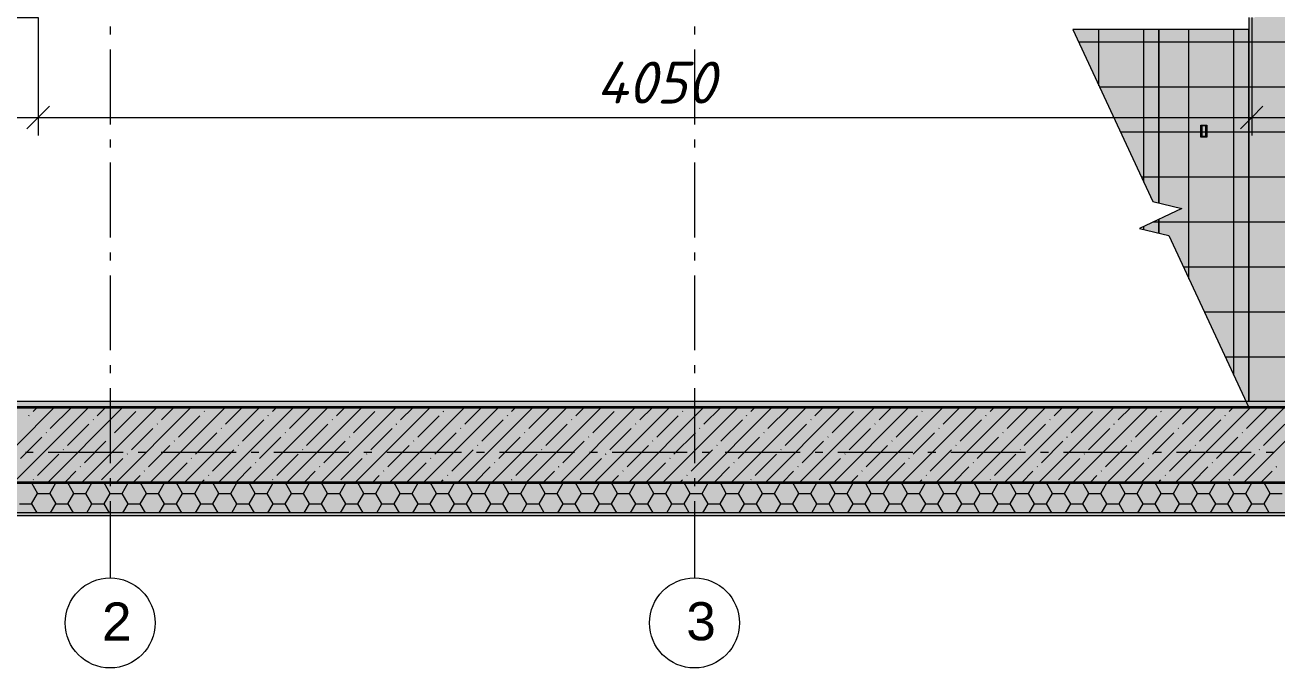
# Model space of a CAD drawing. Header units: millimetres. Extents: x -81576 to 1046824, y -248937 to 691537.
# Drawn here: x -38113 to -29757, y 637569 to 641856 of the extents above; entities that cross this region are included whole.
import ezdxf

# ---------------------------------------------------------------- set-up
doc = ezdxf.new("R2010")
doc.units = ezdxf.units.MM
doc.layers.add('PDF _Геометрия', color=7, linetype='Continuous', true_color=0x1d1d1d)
doc.layers.add('PDF _Сплошная заливка', color=7, linetype='Continuous', true_color=0xffffff)
doc.layers.add('PDF _Текст', color=7, linetype='Continuous')
doc.styles.add('PDF ArialMT', font='arial.ttf')
doc.styles.add('PDF ISOCPEUR Italic', font='isocpeui.ttf')

msp = doc.modelspace()

# ---------------------------------------------------------------- hatches: boundary and pattern name
at = {"layer": 'PDF _Сплошная заливка', "true_color": 0x636466, "transparency": 33554559}
h = msp.add_hatch(color=251, dxfattribs=at)
h.paths.add_polyline_path([(-27762.7, 639346.5), (-26984.9, 639347.8), (-26984.9, 646066.5), (-29944.9, 646066.5), (-29944.9, 642378.5), (-29904.9, 642378.5), (-29904.9, 641906.5), (-29944.9, 641906.5), (-29944.9, 639346.5)], flags=0)
h.paths.add_polyline_path([(-28916.7, 641109.3), (-28916.7, 641189.3), (-28876.7, 641189.3), (-28876.7, 641109.3), (-28910.7, 641109.3)], flags=0)
h.paths.add_polyline_path([(-29510.7, 641109.3), (-29516.7, 641109.3), (-29516.7, 641189.3), (-29476.7, 641189.3), (-29476.7, 641109.3), (-29482.7, 641109.3)], flags=0)
h.paths.add_polyline_path([(-28910.7, 641115.3), (-28882.7, 641115.3), (-28882.7, 641183.3), (-28910.7, 641183.3), (-28910.7, 641143.3)], flags=0)
h.paths.add_polyline_path([(-29510.7, 641115.3), (-29482.7, 641115.3), (-29482.7, 641183.3), (-29510.7, 641183.3), (-29510.7, 641143.3)], flags=0)
h.paths.add_polyline_path([(-28748.7, 641498.4), (-28828.7, 641498.4), (-28828.7, 641538.4), (-28748.7, 641538.4), (-28748.7, 641504.4)], flags=0)
h.paths.add_polyline_path([(-28822.7, 641504.4), (-28754.7, 641504.4), (-28754.7, 641532.4), (-28822.7, 641532.4)], flags=0)
h.paths.add_polyline_path([(-28828.7, 642098.4), (-28828.7, 642138.4), (-28748.7, 642138.4), (-28748.7, 642098.4), (-28822.7, 642098.4)], flags=0)
h.paths.add_polyline_path([(-28754.7, 642104.4), (-28754.7, 642132.4), (-28822.7, 642132.4), (-28822.7, 642104.4), (-28782.7, 642104.4)], flags=0)
h.paths.add_polyline_path([(-28748.7, 642698.4), (-28828.7, 642698.4), (-28828.7, 642738.4), (-28748.7, 642738.4), (-28748.7, 642704.4)], flags=0)
h.paths.add_polyline_path([(-28782.7, 642704.4), (-28754.7, 642704.4), (-28754.7, 642732.4), (-28822.7, 642732.4), (-28822.7, 642704.4)], flags=0)
h.paths.add_polyline_path([(-28828.7, 643298.4), (-28828.7, 643338.4), (-28748.7, 643338.4), (-28748.7, 643298.4), (-28822.7, 643298.4)], flags=0)
h.paths.add_polyline_path([(-28754.7, 643304.4), (-28754.7, 643332.4), (-28822.7, 643332.4), (-28822.7, 643304.4), (-28782.7, 643304.4)], flags=0)
h.paths.add_polyline_path([(-28822.7, 643898.4), (-28828.7, 643898.4), (-28828.7, 643938.4), (-28748.7, 643938.4), (-28748.7, 643898.4), (-28754.7, 643898.4)], flags=0)
h.paths.add_polyline_path([(-28754.7, 643904.4), (-28754.7, 643932.4), (-28822.7, 643932.4), (-28822.7, 643904.4), (-28782.7, 643904.4)], flags=0)
h.paths.add_polyline_path([(-29838.7, 644228.4), (-29844.7, 644228.4), (-29844.7, 644308.4), (-29804.7, 644308.4), (-29804.7, 644228.4), (-29810.7, 644228.4)], flags=0)
h.paths.add_polyline_path([(-29210.7, 644228.4), (-29244.7, 644228.4), (-29244.7, 644308.4), (-29204.7, 644308.4), (-29204.7, 644228.4)], flags=0)
h.paths.add_polyline_path([(-29810.7, 644234.4), (-29810.7, 644302.4), (-29838.7, 644302.4), (-29838.7, 644234.4)], flags=0)
h.paths.add_polyline_path([(-29210.7, 644234.4), (-29210.7, 644302.4), (-29238.7, 644302.4), (-29238.7, 644234.4)], flags=0)
h = msp.add_hatch(color=251, dxfattribs=at)
h.paths.add_polyline_path([(-29958.4, 639346.5), (-29944.9, 639346.5), (-29944.9, 641826.5), (-30544.9, 641826.5), (-30544.9, 640669.9), (-30390.9, 640632.5), (-30544.9, 640560.6), (-30544.9, 640469), (-30479.6, 640453.2), (-29963.6, 639346.5)], flags=0)
h.paths.add_polyline_path([(-30258.9, 641109.3), (-30264.9, 641109.3), (-30264.9, 641189.3), (-30224.9, 641189.3), (-30224.9, 641109.3), (-30230.9, 641109.3)], flags=0)
h.paths.add_polyline_path([(-30258.9, 641115.3), (-30230.9, 641115.3), (-30230.9, 641183.3), (-30258.9, 641183.3), (-30258.9, 641143.3)], flags=0)
h = msp.add_hatch(color=251, dxfattribs=at)
h.paths.add_polyline_path([(-30224.9, 641109.3), (-30224.9, 641189.3), (-30264.9, 641189.3), (-30264.9, 641109.3), (-30230.9, 641109.3)], flags=0)
h.paths.add_polyline_path([(-30230.9, 641115.3), (-30258.9, 641115.3), (-30258.9, 641183.3), (-30230.9, 641183.3)], flags=0)
for points in [[(-26944.9, 638806.5), (-26944.9, 639306.5), (-41944.9, 639306.5), (-41944.9, 638806.5), (-27762.7, 638806.5)], [(-42444.9, 638602.5), (-25507.1, 638602.5), (-25507.1, 638802.5), (-42448.9, 638802.5), (-42448.9, 638602.5)], [(-41944.9, 638802.5), (-25507.1, 638802.5), (-25507.1, 638806.5), (-42444.9, 638806.5), (-42444.9, 638802.5)], [(-34529.6, 638586.5), (-25507.1, 638587.8), (-25507.1, 638602.5), (-42648.9, 638602.5), (-42648.9, 638586.5), (-39040.9, 638586.5)]]:
    msp.add_hatch(color=251, dxfattribs=at).paths.add_polyline_path(points)

# ---------------------------------------------------------------- linework, layer by layer
at = {"layer": 'PDF _Геометрия', "color": 7, "lineweight": 9}
for points in [[(-25507.1, 638802.5), (-42444.9, 638802.5), (-42448.9, 638802.5), (-42448.9, 646726.5)], [(-25507.1, 638806.5), (-42444.9, 638806.5), (-42444.9, 646726.5)], [(-38822.9, 641906.5), (-38702.9, 641906.5), (-38024.9, 641906.5), (-38024.9, 641239.9), (-38024.9, 641119.9)], [(-37544.9, 641846), (-37544.9, 641793.1)], [(-33644.9, 641846), (-33644.9, 641793.1)], [(-29944.9, 641906.5), (-29944.9, 641826.5), (-30544.9, 641826.5), (-31120, 641826.5), (-30585.3, 640679.7), (-30390.9, 640632.5), (-30674.1, 640500.4), (-30479.6, 640453.2), (-29944.9, 639306.5)], [(-30944.9, 641451), (-30944.9, 641826.5)], [(-30644.9, 640807.6), (-30644.9, 641826.5)], [(-30344.9, 640164.3), (-30344.9, 641826.5)], [(-30044.9, 639520.9), (-30044.9, 641826.5)], [(-29925.5, 641906.5), (-29925.5, 641239.9), (-29925.5, 641119.9)], [(-31081.7, 641744.4), (-30544.9, 641744.4), (-29944.9, 641744.4), (-26984.9, 641744.4)], [(-37544.9, 641693.1), (-37544.9, 641193.1)], [(-33644.9, 641693.1), (-33644.9, 641193.1)], [(-30941.8, 641444.4), (-30544.9, 641444.4), (-29944.9, 641444.4), (-26984.9, 641444.4)], [(-42064.9, 641239.9), (-38024.9, 641239.9), (-29925.5, 641239.9), (-26824.9, 641239.9)], [(-37544.9, 641093.1), (-37544.9, 641040.1)], [(-33644.9, 641093.1), (-33644.9, 641040.1)], [(-30801.9, 641144.4), (-30544.9, 641144.4), (-30264.9, 641144.4)], [(-30258.9, 641144.4), (-30230.9, 641144.4)], [(-30224.9, 641144.4), (-29944.9, 641144.4), (-29516.7, 641144.4)], [(-37544.9, 640940.1), (-37544.9, 640440.1)], [(-33644.9, 640940.1), (-33644.9, 640440.1)], [(-30662.1, 640844.4), (-30544.9, 640844.4), (-29944.9, 640844.4), (-26984.9, 640844.4)], [(-30644.9, 640493.3), (-30644.9, 640514)], [(-30579.8, 640544.4), (-30544.9, 640544.4), (-29944.9, 640544.4), (-26984.9, 640544.4)], [(-37544.9, 640340.1), (-37544.9, 640287.2)], [(-33644.9, 640340.1), (-33644.9, 640287.2)], [(-30382.3, 640244.4), (-29944.9, 640244.4), (-26984.9, 640244.4)], [(-37544.9, 640187.2), (-37544.9, 639687.2)], [(-33644.9, 640187.2), (-33644.9, 639687.2)], [(-30242.4, 639944.4), (-29944.9, 639944.4), (-26984.9, 639944.4)], [(-37544.9, 639587.2), (-37544.9, 639534.3)], [(-33644.9, 639587.2), (-33644.9, 639534.3)], [(-30102.5, 639644.4), (-29944.9, 639644.4), (-26984.9, 639644.4)], [(-37544.9, 639434.3), (-37544.9, 638934.3)], [(-33644.9, 639434.3), (-33644.9, 638934.3)], [(-38057.6, 639006.5), (-38110.5, 639006.5)], [(-37457.6, 639006.5), (-37957.5, 639006.5)], [(-37304.6, 639006.5), (-37357.5, 639006.5)], [(-36704.6, 639006.5), (-37204.6, 639006.5)], [(-36551.7, 639006.5), (-36604.6, 639006.5)], [(-35951.7, 639006.5), (-36451.7, 639006.5)], [(-35798.8, 639006.5), (-35851.7, 639006.5)], [(-35198.8, 639006.5), (-35698.8, 639006.5)], [(-35045.9, 639006.5), (-35098.8, 639006.5)], [(-34445.9, 639006.5), (-34945.9, 639006.5)], [(-34293, 639006.5), (-34345.9, 639006.5)], [(-33693, 639006.5), (-34193, 639006.5)], [(-33540, 639006.5), (-33593, 639006.5)], [(-32940, 639006.5), (-33440, 639006.5)], [(-32787.1, 639006.5), (-32840, 639006.5)], [(-32187.1, 639006.5), (-32687.1, 639006.5)], [(-32034.2, 639006.5), (-32087.1, 639006.5)], [(-31434.2, 639006.5), (-31934.2, 639006.5)], [(-31281.3, 639006.5), (-31334.2, 639006.5)], [(-30681.3, 639006.5), (-31181.3, 639006.5)], [(-30528.4, 639006.5), (-30581.3, 639006.5)], [(-29928.4, 639006.5), (-30428.4, 639006.5)], [(-29775.5, 639006.5), (-29828.4, 639006.5)], [(-37544.9, 638834.3), (-37544.9, 638781.4)], [(-33644.9, 638834.3), (-33644.9, 638781.4)], [(-37544.9, 638681.4), (-37544.9, 638169.2)], [(-33644.9, 638681.4), (-33644.9, 638169.2)]]:
    msp.add_lwpolyline(points, dxfattribs=at)
at = {"layer": 'PDF _Геометрия', "color": 7, "lineweight": 35}
for points in [[(-42444.9, 646726.5), (-42444.9, 638806.5), (-41944.9, 638806.5), (-26694.9, 638806.5), (-25507.1, 638806.5)], [(-26944.9, 639306.5), (-41944.9, 639306.5), (-41944.9, 646726.5)]]:
    msp.add_lwpolyline(points, dxfattribs=at)
at = {"layer": 'PDF _Геометрия', "color": 7, "lineweight": 15}
for points in [[(-42664.9, 643924.3), (-42664.9, 638586.5), (-42648.9, 638586.5), (-42448.9, 638586.5), (-42444.9, 638586.5), (-25507.1, 638586.5)], [(-25507.1, 638602.5), (-42444.9, 638602.5), (-42448.9, 638602.5), (-42648.9, 638602.5), (-42648.9, 643924.3)]]:
    msp.add_lwpolyline(points, dxfattribs=at)
at = {"layer": 'PDF _Геометрия', "color": 7, "lineweight": 9}
for points in [[(-30544.9, 641826.5), (-30544.9, 640669.9)], [(-29944.9, 641826.5), (-29944.9, 639346.5)], [(-30224.9, 641189.3), (-30224.9, 641109.3), (-30264.9, 641109.3), (-30264.9, 641189.3)], [(-30224.9, 641109.3), (-30264.9, 641109.3), (-30264.9, 641189.3), (-30224.9, 641189.3)], [(-30230.9, 641115.3), (-30230.9, 641183.3), (-30258.9, 641183.3), (-30258.9, 641115.3)], [(-30230.9, 641183.3), (-30258.9, 641183.3), (-30258.9, 641115.3), (-30230.9, 641115.3)], [(-30544.9, 640560.6), (-30544.9, 640469)]]:
    msp.add_lwpolyline(points, close=True, dxfattribs=at)
at = {"layer": 'PDF _Геометрия', "color": 7, "lineweight": 20}
for points in [[(-37949.9, 641314.9), (-38024.9, 641239.9), (-38099.9, 641164.9)], [(-29850.5, 641314.9), (-29925.5, 641239.9), (-30000.5, 641164.9)]]:
    msp.add_lwpolyline(points, dxfattribs=at)
at = {"layer": 'PDF _Геометрия', "color": 7, "lineweight": 15}
msp.add_lwpolyline([(-26944.9, 639346.5), (-41944.9, 639346.5), (-41944.9, 639306.5), (-26944.9, 639306.5)], close=True, dxfattribs=at)
at = {"layer": 'PDF _Геометрия', "color": 250, "lineweight": 9, "true_color": 0x2c2c2c}
for points in [[(-38417.6, 638806.5), (-37917.6, 639306.5)], [(-38189.5, 638806.5), (-37689.5, 639306.5)], [(-38086.7, 639251.4), (-38084.3, 639253.8)], [(-38058.1, 639279.9), (-38031.6, 639306.5)], [(-37961.4, 638806.5), (-37461.4, 639306.5)], [(-37944.1, 639165.9), (-37803.5, 639306.5)], [(-37733.3, 638806.5), (-37233.3, 639306.5)], [(-37630.5, 639251.4), (-37575.4, 639306.5)], [(-37516.4, 639137.4), (-37373.8, 639279.9)], [(-37505.2, 638806.5), (-37005.2, 639306.5)], [(-37277.1, 638806.5), (-36777.1, 639306.5)], [(-37202.8, 639222.9), (-37119.2, 639306.5)], [(-37088.7, 639108.8), (-36946.2, 639251.4)], [(-37049, 638806.5), (-36549, 639306.5)], [(-36917.6, 639279.9), (-36915.3, 639282.3)], [(-36820.9, 638806.5), (-36320.9, 639306.5)], [(-36775.1, 639194.4), (-36663, 639306.5)], [(-36592.8, 638806.5), (-36092.8, 639306.5)], [(-36490, 639251.4), (-36487.6, 639253.8)], [(-36461.5, 639279.9), (-36434.9, 639306.5)], [(-36364.7, 638806.5), (-35864.7, 639306.5)], [(-36347.4, 639165.9), (-36206.8, 639306.5)], [(-36136.6, 638806.5), (-35636.6, 639306.5)], [(-36033.8, 639251.4), (-35978.7, 639306.5)], [(-35919.7, 639137.4), (-35777.2, 639279.9)], [(-35908.5, 638806.5), (-35408.5, 639306.5)], [(-35680.4, 638806.5), (-35180.4, 639306.5)], [(-35606.1, 639222.9), (-35522.5, 639306.5)], [(-35492, 639108.8), (-35349.5, 639251.4)], [(-35452.3, 638806.5), (-34952.3, 639306.5)], [(-35321, 639279.9), (-35318.6, 639282.3)], [(-35224.2, 638806.5), (-34724.2, 639306.5)], [(-35178.4, 639194.4), (-35066.3, 639306.5)], [(-34996.1, 638806.5), (-34496.1, 639306.5)], [(-34893.3, 639251.4), (-34890.9, 639253.8)], [(-34864.8, 639279.9), (-34838.2, 639306.5)], [(-34768, 638806.5), (-34268, 639306.5)], [(-34750.7, 639165.9), (-34610.1, 639306.5)], [(-34539.9, 638806.5), (-34039.9, 639306.5)], [(-34437.1, 639251.4), (-34382, 639306.5)], [(-34323, 639137.4), (-34180.5, 639279.9)], [(-34311.8, 638806.5), (-33811.8, 639306.5)], [(-34083.7, 638806.5), (-33583.7, 639306.5)], [(-34009.4, 639222.9), (-33925.8, 639306.5)], [(-33895.3, 639108.8), (-33752.8, 639251.4)], [(-33855.6, 638806.5), (-33355.6, 639306.5)], [(-33724.3, 639279.9), (-33721.9, 639282.3)], [(-33627.5, 638806.5), (-33127.5, 639306.5)], [(-33581.7, 639194.4), (-33469.6, 639306.5)], [(-33399.4, 638806.5), (-32899.4, 639306.5)], [(-33296.6, 639251.4), (-33294.2, 639253.8)], [(-33268.1, 639279.9), (-33241.5, 639306.5)], [(-33171.3, 638806.5), (-32671.3, 639306.5)], [(-33154, 639165.9), (-33013.4, 639306.5)], [(-32943.2, 638806.5), (-32443.2, 639306.5)], [(-32840.4, 639251.4), (-32785.3, 639306.5)], [(-32726.3, 639137.4), (-32583.8, 639279.9)], [(-32715.1, 638806.5), (-32215.1, 639306.5)], [(-32487, 638806.5), (-31987, 639306.5)], [(-32412.7, 639222.9), (-32329.1, 639306.5)], [(-32298.7, 639108.8), (-32156.1, 639251.4)], [(-32258.9, 638806.5), (-31758.9, 639306.5)], [(-32127.6, 639279.9), (-32125.2, 639282.3)], [(-32030.8, 638806.5), (-31530.8, 639306.5)], [(-31985, 639194.4), (-31872.9, 639306.5)], [(-31802.7, 638806.5), (-31302.7, 639306.5)], [(-31699.9, 639251.4), (-31697.5, 639253.8)], [(-31671.4, 639279.9), (-31644.8, 639306.5)], [(-31574.6, 638806.5), (-31074.6, 639306.5)], [(-31557.3, 639165.9), (-31416.7, 639306.5)], [(-31346.5, 638806.5), (-30846.5, 639306.5)], [(-31243.7, 639251.4), (-31188.6, 639306.5)], [(-31129.6, 639137.4), (-30987.1, 639279.9)], [(-31118.4, 638806.5), (-30618.4, 639306.5)], [(-30890.3, 638806.5), (-30390.3, 639306.5)], [(-30816, 639222.9), (-30732.4, 639306.5)], [(-30702, 639108.8), (-30559.4, 639251.4)], [(-30662.2, 638806.5), (-30162.2, 639306.5)], [(-30530.9, 639279.9), (-30528.5, 639282.3)], [(-30434.1, 638806.5), (-29934.1, 639306.5)], [(-30388.3, 639194.4), (-30276.3, 639306.5)], [(-30206, 638806.5), (-29706, 639306.5)], [(-30103.2, 639251.4), (-30100.8, 639253.8)], [(-30074.7, 639279.9), (-30048.2, 639306.5)], [(-29977.9, 638806.5), (-29477.9, 639306.5)], [(-29960.6, 639165.9), (-29820.1, 639306.5)], [(-37830, 639051.8), (-37687.5, 639194.4)], [(-37659, 639222.9), (-37656.6, 639225.3)], [(-37402.4, 639023.3), (-37259.8, 639165.9)], [(-37231.3, 639194.4), (-37228.9, 639196.7)], [(-36803.6, 639165.9), (-36801.2, 639168.2)], [(-36661, 639080.3), (-36518.5, 639222.9)], [(-36233.4, 639051.8), (-36090.8, 639194.4)], [(-36062.3, 639222.9), (-36059.9, 639225.3)], [(-35805.7, 639023.3), (-35663.1, 639165.9)], [(-35634.6, 639194.4), (-35632.2, 639196.7)], [(-35206.9, 639165.9), (-35204.5, 639168.2)], [(-35064.3, 639080.3), (-34921.8, 639222.9)], [(-34636.7, 639051.8), (-34494.1, 639194.4)], [(-34465.6, 639222.9), (-34463.2, 639225.3)], [(-34209, 639023.3), (-34066.4, 639165.9)], [(-34037.9, 639194.4), (-34035.5, 639196.7)], [(-33610.2, 639165.9), (-33607.8, 639168.2)], [(-33467.7, 639080.3), (-33325.1, 639222.9)], [(-33040, 639051.8), (-32897.4, 639194.4)], [(-32868.9, 639222.9), (-32866.5, 639225.3)], [(-32612.3, 639023.3), (-32469.7, 639165.9)], [(-32441.2, 639194.4), (-32438.8, 639196.7)], [(-32013.5, 639165.9), (-32011.2, 639168.2)], [(-31871, 639080.3), (-31728.4, 639222.9)], [(-31443.3, 639051.8), (-31300.7, 639194.4)], [(-31272.2, 639222.9), (-31269.8, 639225.3)], [(-31015.6, 639023.3), (-30873, 639165.9)], [(-30844.5, 639194.4), (-30842.2, 639196.7)], [(-30416.8, 639165.9), (-30414.5, 639168.2)], [(-30274.3, 639080.3), (-30131.7, 639222.9)], [(-29846.6, 639051.8), (-29704, 639194.4)], [(-38143.7, 638966.3), (-38001.1, 639108.8)], [(-37972.6, 639137.4), (-37970.2, 639139.7)], [(-37716, 638937.8), (-37573.4, 639080.3)], [(-37544.9, 639108.8), (-37542.5, 639111.2)], [(-37117.2, 639080.3), (-37114.9, 639082.7)], [(-36974.7, 638994.8), (-36832.1, 639137.4)], [(-36547, 638966.3), (-36404.4, 639108.8)], [(-36375.9, 639137.4), (-36373.5, 639139.7)], [(-36119.3, 638937.8), (-35976.7, 639080.3)], [(-35948.2, 639108.8), (-35945.9, 639111.2)], [(-35520.5, 639080.3), (-35518.2, 639082.7)], [(-35378, 638994.8), (-35235.4, 639137.4)], [(-34950.3, 638966.3), (-34807.7, 639108.8)], [(-34779.2, 639137.4), (-34776.9, 639139.7)], [(-34522.6, 638937.8), (-34380.1, 639080.3)], [(-34351.5, 639108.8), (-34349.2, 639111.2)], [(-33923.9, 639080.3), (-33921.5, 639082.7)], [(-33781.3, 638994.8), (-33638.7, 639137.4)], [(-33353.6, 638966.3), (-33211, 639108.8)], [(-33182.5, 639137.4), (-33180.2, 639139.7)], [(-32925.9, 638937.8), (-32783.4, 639080.3)], [(-32754.8, 639108.8), (-32752.5, 639111.2)], [(-32327.2, 639080.3), (-32324.8, 639082.7)], [(-32184.6, 638994.8), (-32042, 639137.4)], [(-31756.9, 638966.3), (-31614.4, 639108.8)], [(-31585.8, 639137.4), (-31583.5, 639139.7)], [(-31329.2, 638937.8), (-31186.7, 639080.3)], [(-31158.2, 639108.8), (-31155.8, 639111.2)], [(-30730.5, 639080.3), (-30728.1, 639082.7)], [(-30587.9, 638994.8), (-30445.3, 639137.4)], [(-30160.2, 638966.3), (-30017.7, 639108.8)], [(-29989.2, 639137.4), (-29986.8, 639139.7)], [(-38029.6, 638852.2), (-37887.1, 638994.8)], [(-37858.6, 639023.3), (-37856.2, 639025.7)], [(-37430.9, 638994.8), (-37428.5, 638997.2)], [(-37288.3, 638909.3), (-37145.7, 639051.8)], [(-36860.6, 638880.7), (-36718.1, 639023.3)], [(-36689.5, 639051.8), (-36687.2, 639054.2)], [(-36432.9, 638852.2), (-36290.4, 638994.8)], [(-36261.9, 639023.3), (-36259.5, 639025.7)], [(-35834.2, 638994.8), (-35831.8, 638997.2)], [(-35691.6, 638909.3), (-35549.1, 639051.8)], [(-35263.9, 638880.7), (-35121.4, 639023.3)], [(-35092.9, 639051.8), (-35090.5, 639054.2)], [(-34836.2, 638852.2), (-34693.7, 638994.8)], [(-34665.2, 639023.3), (-34662.8, 639025.7)], [(-34237.5, 638994.8), (-34235.1, 638997.2)], [(-34094.9, 638909.3), (-33952.4, 639051.8)], [(-33667.2, 638880.7), (-33524.7, 639023.3)], [(-33496.2, 639051.8), (-33493.8, 639054.2)], [(-33239.6, 638852.2), (-33097, 638994.8)], [(-33068.5, 639023.3), (-33066.1, 639025.7)], [(-32640.8, 638994.8), (-32638.4, 638997.2)], [(-32498.2, 638909.3), (-32355.7, 639051.8)], [(-32070.6, 638880.7), (-31928, 639023.3)], [(-31899.5, 639051.8), (-31897.1, 639054.2)], [(-31642.9, 638852.2), (-31500.3, 638994.8)], [(-31471.8, 639023.3), (-31469.4, 639025.7)], [(-31044.1, 638994.8), (-31041.7, 638997.2)], [(-30901.5, 638909.3), (-30759, 639051.8)], [(-30473.9, 638880.7), (-30331.3, 639023.3)], [(-30302.8, 639051.8), (-30300.4, 639054.2)], [(-30046.2, 638852.2), (-29903.6, 638994.8)], [(-29875.1, 639023.3), (-29872.7, 639025.7)], [(-37744.5, 638909.3), (-37742.1, 638911.6)], [(-37601.9, 638823.7), (-37459.4, 638966.3)], [(-37163, 638806.5), (-37031.7, 638937.8)], [(-37003.2, 638966.3), (-37000.8, 638968.7)], [(-36706.8, 638806.5), (-36604, 638909.3)], [(-36575.5, 638937.8), (-36573.1, 638940.1)], [(-36147.8, 638909.3), (-36145.4, 638911.6)], [(-36005.3, 638823.7), (-35862.7, 638966.3)], [(-35566.3, 638806.5), (-35435, 638937.8)], [(-35406.5, 638966.3), (-35404.1, 638968.7)], [(-35110.1, 638806.5), (-35007.3, 638909.3)], [(-34978.8, 638937.8), (-34976.4, 638940.1)], [(-34551.1, 638909.3), (-34548.8, 638911.6)], [(-34408.6, 638823.7), (-34266, 638966.3)], [(-33969.6, 638806.5), (-33838.3, 638937.8)], [(-33809.8, 638966.3), (-33807.4, 638968.7)], [(-33513.4, 638806.5), (-33410.6, 638909.3)], [(-33382.1, 638937.8), (-33379.7, 638940.1)], [(-32954.4, 638909.3), (-32952.1, 638911.6)], [(-32811.9, 638823.7), (-32669.3, 638966.3)], [(-32372.9, 638806.5), (-32241.6, 638937.8)], [(-32213.1, 638966.3), (-32210.7, 638968.7)], [(-31916.7, 638806.5), (-31813.9, 638909.3)], [(-31785.4, 638937.8), (-31783.1, 638940.1)], [(-31357.7, 638909.3), (-31355.4, 638911.6)], [(-31215.2, 638823.7), (-31072.6, 638966.3)], [(-30776.3, 638806.5), (-30644.9, 638937.8)], [(-30616.4, 638966.3), (-30614.1, 638968.7)], [(-30320.1, 638806.5), (-30217.3, 638909.3)], [(-30188.7, 638937.8), (-30186.4, 638940.1)], [(-29761.1, 638909.3), (-29758.7, 638911.6)], [(-38058.1, 638823.7), (-38055.8, 638826.1)], [(-37847.3, 638806.5), (-37773, 638880.7)], [(-37391.1, 638806.5), (-37345.3, 638852.2)], [(-37316.8, 638880.7), (-37314.5, 638883.1)], [(-36934.9, 638806.5), (-36917.6, 638823.7)], [(-36889.1, 638852.2), (-36886.8, 638854.6)], [(-36461.5, 638823.7), (-36459.1, 638826.1)], [(-36250.6, 638806.5), (-36176.3, 638880.7)], [(-35794.4, 638806.5), (-35748.6, 638852.2)], [(-35720.1, 638880.7), (-35717.8, 638883.1)], [(-35338.2, 638806.5), (-35321, 638823.7)], [(-35292.4, 638852.2), (-35290.1, 638854.6)], [(-34864.8, 638823.7), (-34862.4, 638826.1)], [(-34653.9, 638806.5), (-34579.6, 638880.7)], [(-34197.7, 638806.5), (-34152, 638852.2)], [(-34123.4, 638880.7), (-34121.1, 638883.1)], [(-33741.5, 638806.5), (-33724.3, 638823.7)], [(-33695.8, 638852.2), (-33693.4, 638854.6)], [(-33268.1, 638823.7), (-33265.7, 638826.1)], [(-33057.2, 638806.5), (-32982.9, 638880.7)], [(-32601, 638806.5), (-32555.3, 638852.2)], [(-32526.7, 638880.7), (-32524.4, 638883.1)], [(-32144.8, 638806.5), (-32127.6, 638823.7)], [(-32099.1, 638852.2), (-32096.7, 638854.6)], [(-31671.4, 638823.7), (-31669, 638826.1)], [(-31460.5, 638806.5), (-31386.3, 638880.7)], [(-31004.3, 638806.5), (-30958.6, 638852.2)], [(-30930.1, 638880.7), (-30927.7, 638883.1)], [(-30548.2, 638806.5), (-30530.9, 638823.7)], [(-30502.4, 638852.2), (-30500, 638854.6)], [(-30074.7, 638823.7), (-30072.3, 638826.1)], [(-29863.9, 638806.5), (-29789.6, 638880.7)], [(-38068.7, 638802.5), (-38028.8, 638733.3), (-37948.1, 638733.3), (-37907.8, 638663.5), (-37827.2, 638663.5), (-37792, 638602.5)], [(-37948.1, 638733.3), (-37908.2, 638802.5)], [(-37827.2, 638663.5), (-37786.9, 638733.3), (-37826.8, 638802.5)], [(-37706.2, 638733.3), (-37666.3, 638802.5)], [(-37585.2, 638663.5), (-37544.9, 638733.3), (-37584.8, 638802.5)], [(-37464.3, 638733.3), (-37424.3, 638802.5)], [(-37303, 638733.3), (-37342.9, 638802.5)], [(-37222.3, 638733.3), (-37182.4, 638802.5)], [(-37061, 638733.3), (-37101, 638802.5)], [(-36980.4, 638733.3), (-36940.5, 638802.5)], [(-36819.1, 638733.3), (-36859, 638802.5)], [(-36819.1, 638733.3), (-36738.5, 638733.3), (-36698.5, 638802.5)], [(-36577.2, 638733.3), (-36617.1, 638802.5)], [(-36577.2, 638733.3), (-36496.5, 638733.3), (-36456.6, 638802.5)], [(-36335.2, 638733.3), (-36375.2, 638802.5)], [(-36335.2, 638733.3), (-36254.6, 638733.3), (-36214.7, 638802.5)], [(-36093.3, 638733.3), (-36133.2, 638802.5)], [(-36093.3, 638733.3), (-36012.7, 638733.3), (-35972.7, 638802.5)], [(-35851.4, 638733.3), (-35891.3, 638802.5)], [(-35851.4, 638733.3), (-35770.7, 638733.3), (-35730.8, 638802.5)], [(-35609.4, 638733.3), (-35649.4, 638802.5)], [(-35609.4, 638733.3), (-35528.8, 638733.3), (-35488.9, 638802.5)], [(-35367.5, 638733.3), (-35407.4, 638802.5)], [(-35367.5, 638733.3), (-35286.9, 638733.3), (-35246.9, 638802.5)], [(-35125.6, 638733.3), (-35165.5, 638802.5)], [(-35044.9, 638733.3), (-35005, 638802.5)], [(-34883.6, 638733.3), (-34923.6, 638802.5)], [(-34803, 638733.3), (-34763.1, 638802.5)], [(-34641.7, 638733.3), (-34681.6, 638802.5)], [(-34561.1, 638733.3), (-34521.1, 638802.5)], [(-34399.8, 638733.3), (-34439.7, 638802.5)], [(-34319.1, 638733.3), (-34279.2, 638802.5)], [(-34157.8, 638733.3), (-34197.8, 638802.5)], [(-34077.2, 638733.3), (-34037.3, 638802.5)], [(-33915.9, 638733.3), (-33955.8, 638802.5)], [(-33835.2, 638733.3), (-33795.3, 638802.5)], [(-33674, 638733.3), (-33713.9, 638802.5)], [(-33593.3, 638733.3), (-33553.4, 638802.5)], [(-33432, 638733.3), (-33472, 638802.5)], [(-33351.4, 638733.3), (-33311.4, 638802.5)], [(-33190.1, 638733.3), (-33230, 638802.5)], [(-33109.4, 638733.3), (-33069.5, 638802.5)], [(-32948.2, 638733.3), (-32988.1, 638802.5)], [(-32867.5, 638733.3), (-32827.6, 638802.5)], [(-32706.2, 638733.3), (-32746.1, 638802.5)], [(-32625.6, 638733.3), (-32585.6, 638802.5)], [(-32464.3, 638733.3), (-32504.2, 638802.5)], [(-32383.6, 638733.3), (-32343.7, 638802.5)], [(-32222.3, 638733.3), (-32262.3, 638802.5)], [(-32141.7, 638733.3), (-32101.8, 638802.5)], [(-31980.4, 638733.3), (-32020.3, 638802.5)], [(-31899.8, 638733.3), (-31859.8, 638802.5)], [(-31738.5, 638733.3), (-31778.4, 638802.5)], [(-31657.8, 638733.3), (-31617.9, 638802.5)], [(-31496.5, 638733.3), (-31536.5, 638802.5)], [(-31415.9, 638733.3), (-31376, 638802.5)], [(-31254.6, 638733.3), (-31294.5, 638802.5)], [(-31174, 638733.3), (-31134, 638802.5)], [(-31012.7, 638733.3), (-31052.6, 638802.5)], [(-30932, 638733.3), (-30892.1, 638802.5)], [(-30770.7, 638733.3), (-30810.7, 638802.5)], [(-30690.1, 638733.3), (-30650.2, 638802.5)], [(-30528.8, 638733.3), (-30568.7, 638802.5)], [(-30448.2, 638733.3), (-30408.2, 638802.5)], [(-30286.9, 638733.3), (-30326.8, 638802.5)], [(-30206.2, 638733.3), (-30166.3, 638802.5)], [(-30044.9, 638733.3), (-30084.9, 638802.5)], [(-29964.3, 638733.3), (-29924.4, 638802.5)], [(-29803, 638733.3), (-29842.9, 638802.5)], [(-38149.8, 638663.5), (-38069.1, 638663.5), (-38033.9, 638602.5)], [(-38069.1, 638663.5), (-38028.8, 638733.3)], [(-37943, 638602.5), (-37907.8, 638663.5)], [(-37786.9, 638733.3), (-37706.2, 638733.3)], [(-37701.1, 638602.5), (-37665.9, 638663.5), (-37706.2, 638733.3)], [(-37665.9, 638663.5), (-37585.2, 638663.5)], [(-37550, 638602.5), (-37585.2, 638663.5)], [(-37544.9, 638733.3), (-37464.3, 638733.3)], [(-37459.2, 638602.5), (-37424, 638663.5), (-37464.3, 638733.3)], [(-37424, 638663.5), (-37343.3, 638663.5)], [(-37343.3, 638663.5), (-37303, 638733.3)], [(-37308.1, 638602.5), (-37343.3, 638663.5)], [(-37303, 638733.3), (-37222.3, 638733.3)], [(-37182, 638663.5), (-37222.3, 638733.3)], [(-37217.2, 638602.5), (-37182, 638663.5)], [(-37182, 638663.5), (-37101.4, 638663.5)], [(-37101.4, 638663.5), (-37061.1, 638733.3)], [(-37066.2, 638602.5), (-37101.4, 638663.5)], [(-37061, 638733.3), (-36980.4, 638733.3)], [(-36940.1, 638663.5), (-36980.4, 638733.3)], [(-36975.3, 638602.5), (-36940.1, 638663.5)], [(-36940.1, 638663.5), (-36859.4, 638663.5)], [(-36859.4, 638663.5), (-36819.1, 638733.3)], [(-36824.2, 638602.5), (-36859.4, 638663.5)], [(-36698.1, 638663.5), (-36738.5, 638733.3)], [(-36733.4, 638602.5), (-36698.1, 638663.5)], [(-36698.1, 638663.5), (-36617.5, 638663.5), (-36577.2, 638733.3)], [(-36582.3, 638602.5), (-36617.5, 638663.5)], [(-36456.2, 638663.5), (-36496.5, 638733.3)], [(-36491.4, 638602.5), (-36456.2, 638663.5)], [(-36456.2, 638663.5), (-36375.6, 638663.5), (-36335.2, 638733.3)], [(-36340.3, 638602.5), (-36375.6, 638663.5)], [(-36214.3, 638663.5), (-36254.6, 638733.3)], [(-36249.5, 638602.5), (-36214.3, 638663.5)], [(-36214.3, 638663.5), (-36133.6, 638663.5), (-36093.3, 638733.3)], [(-36098.4, 638602.5), (-36133.6, 638663.5)], [(-35972.3, 638663.5), (-36012.7, 638733.3)], [(-36007.6, 638602.5), (-35972.3, 638663.5)], [(-35972.3, 638663.5), (-35891.7, 638663.5), (-35851.4, 638733.3)], [(-35856.5, 638602.5), (-35891.7, 638663.5)], [(-35730.4, 638663.5), (-35770.7, 638733.3)], [(-35765.6, 638602.5), (-35730.4, 638663.5)], [(-35730.4, 638663.5), (-35649.8, 638663.5), (-35609.4, 638733.3)], [(-35614.5, 638602.5), (-35649.8, 638663.5)], [(-35488.5, 638663.5), (-35528.8, 638733.3)], [(-35523.7, 638602.5), (-35488.5, 638663.5)], [(-35488.5, 638663.5), (-35407.8, 638663.5), (-35367.5, 638733.3)], [(-35372.6, 638602.5), (-35407.8, 638663.5)], [(-35246.5, 638663.5), (-35286.9, 638733.3)], [(-35281.8, 638602.5), (-35246.5, 638663.5)], [(-35246.5, 638663.5), (-35165.9, 638663.5)], [(-35165.9, 638663.5), (-35125.6, 638733.3)], [(-35130.7, 638602.5), (-35165.9, 638663.5)], [(-35125.6, 638733.3), (-35044.9, 638733.3)], [(-35004.6, 638663.5), (-35044.9, 638733.3)], [(-35039.8, 638602.5), (-35004.6, 638663.5)], [(-35004.6, 638663.5), (-34924, 638663.5)], [(-34924, 638663.5), (-34883.6, 638733.3)], [(-34888.7, 638602.5), (-34924, 638663.5)], [(-34883.6, 638733.3), (-34803, 638733.3)], [(-34762.7, 638663.5), (-34803, 638733.3)], [(-34797.9, 638602.5), (-34762.7, 638663.5)], [(-34762.7, 638663.5), (-34682, 638663.5)], [(-34682, 638663.5), (-34641.7, 638733.3)], [(-34646.8, 638602.5), (-34682, 638663.5)], [(-34641.7, 638733.3), (-34561.1, 638733.3)], [(-34520.7, 638663.5), (-34561.1, 638733.3)], [(-34556, 638602.5), (-34520.7, 638663.5)], [(-34520.7, 638663.5), (-34440.1, 638663.5)], [(-34440.1, 638663.5), (-34399.8, 638733.3), (-34319.1, 638733.3)], [(-34404.9, 638602.5), (-34440.1, 638663.5)], [(-34278.8, 638663.5), (-34319.1, 638733.3)], [(-34314, 638602.5), (-34278.8, 638663.5), (-34198.2, 638663.5)], [(-34198.2, 638663.5), (-34157.8, 638733.3), (-34077.2, 638733.3)], [(-34162.9, 638602.5), (-34198.2, 638663.5)], [(-34036.9, 638663.5), (-34077.2, 638733.3)], [(-34072.1, 638602.5), (-34036.9, 638663.5)], [(-34036.9, 638663.5), (-33956.2, 638663.5)], [(-33956.2, 638663.5), (-33915.9, 638733.3)], [(-33921, 638602.5), (-33956.2, 638663.5)], [(-33915.9, 638733.3), (-33835.2, 638733.3)], [(-33794.9, 638663.5), (-33835.2, 638733.3)], [(-33830.1, 638602.5), (-33794.9, 638663.5)], [(-33794.9, 638663.5), (-33714.3, 638663.5)], [(-33714.3, 638663.5), (-33674, 638733.3)], [(-33679.1, 638602.5), (-33714.3, 638663.5)], [(-33674, 638733.3), (-33593.3, 638733.3)], [(-33553, 638663.5), (-33593.3, 638733.3)], [(-33588.2, 638602.5), (-33553, 638663.5)], [(-33553, 638663.5), (-33472.3, 638663.5)], [(-33472.3, 638663.5), (-33432, 638733.3)], [(-33437.1, 638602.5), (-33472.3, 638663.5)], [(-33432, 638733.3), (-33351.4, 638733.3)], [(-33311.1, 638663.5), (-33351.4, 638733.3)], [(-33346.3, 638602.5), (-33311.1, 638663.5)], [(-33311.1, 638663.5), (-33230.4, 638663.5)], [(-33230.4, 638663.5), (-33190.1, 638733.3)], [(-33195.2, 638602.5), (-33230.4, 638663.5)], [(-33190.1, 638733.3), (-33109.4, 638733.3)], [(-33069.1, 638663.5), (-33109.4, 638733.3)], [(-33104.3, 638602.5), (-33069.1, 638663.5)], [(-33069.1, 638663.5), (-32988.5, 638663.5)], [(-32988.5, 638663.5), (-32948.2, 638733.3)], [(-32953.3, 638602.5), (-32988.5, 638663.5)], [(-32948.2, 638733.3), (-32867.5, 638733.3)], [(-32827.2, 638663.5), (-32867.5, 638733.3)], [(-32862.4, 638602.5), (-32827.2, 638663.5)], [(-32827.2, 638663.5), (-32746.5, 638663.5)], [(-32746.5, 638663.5), (-32706.2, 638733.3)], [(-32711.3, 638602.5), (-32746.5, 638663.5)], [(-32706.2, 638733.3), (-32625.6, 638733.3)], [(-32585.2, 638663.5), (-32625.6, 638733.3)], [(-32620.5, 638602.5), (-32585.3, 638663.5)], [(-32585.2, 638663.5), (-32504.6, 638663.5)], [(-32504.6, 638663.5), (-32464.3, 638733.3)], [(-32469.4, 638602.5), (-32504.6, 638663.5)], [(-32464.3, 638733.3), (-32383.6, 638733.3)], [(-32343.3, 638663.5), (-32383.6, 638733.3)], [(-32378.5, 638602.5), (-32343.3, 638663.5)], [(-32343.3, 638663.5), (-32262.7, 638663.5)], [(-32262.7, 638663.5), (-32222.3, 638733.3)], [(-32227.5, 638602.5), (-32262.7, 638663.5)], [(-32222.3, 638733.3), (-32141.7, 638733.3)], [(-32101.4, 638663.5), (-32141.7, 638733.3)], [(-32136.6, 638602.5), (-32101.4, 638663.5)], [(-32101.4, 638663.5), (-32020.7, 638663.5)], [(-32020.7, 638663.5), (-31980.4, 638733.3)], [(-31985.5, 638602.5), (-32020.7, 638663.5)], [(-31980.4, 638733.3), (-31899.8, 638733.3)], [(-31859.4, 638663.5), (-31899.8, 638733.3)], [(-31894.7, 638602.5), (-31859.4, 638663.5)], [(-31859.4, 638663.5), (-31778.8, 638663.5)], [(-31778.8, 638663.5), (-31738.5, 638733.3)], [(-31743.6, 638602.5), (-31778.8, 638663.5)], [(-31738.5, 638733.3), (-31657.8, 638733.3)], [(-31617.5, 638663.5), (-31657.8, 638733.3)], [(-31652.7, 638602.5), (-31617.5, 638663.5)], [(-31617.5, 638663.5), (-31536.9, 638663.5)], [(-31536.9, 638663.5), (-31496.5, 638733.3)], [(-31501.6, 638602.5), (-31536.9, 638663.5)], [(-31496.5, 638733.3), (-31415.9, 638733.3)], [(-31375.6, 638663.5), (-31415.9, 638733.3)], [(-31410.8, 638602.5), (-31375.6, 638663.5)], [(-31375.6, 638663.5), (-31294.9, 638663.5)], [(-31294.9, 638663.5), (-31254.6, 638733.3)], [(-31259.7, 638602.5), (-31294.9, 638663.5)], [(-31254.6, 638733.3), (-31174, 638733.3)], [(-31133.6, 638663.5), (-31174, 638733.3)], [(-31168.9, 638602.5), (-31133.6, 638663.5)], [(-31133.6, 638663.5), (-31053, 638663.5)], [(-31053, 638663.5), (-31012.7, 638733.3)], [(-31017.8, 638602.5), (-31053, 638663.5)], [(-31012.7, 638733.3), (-30932, 638733.3)], [(-30891.7, 638663.5), (-30932, 638733.3)], [(-30926.9, 638602.5), (-30891.7, 638663.5)], [(-30891.7, 638663.5), (-30811.1, 638663.5)], [(-30811.1, 638663.5), (-30770.7, 638733.3)], [(-30775.8, 638602.5), (-30811.1, 638663.5)], [(-30770.7, 638733.3), (-30690.1, 638733.3)], [(-30649.8, 638663.5), (-30690.1, 638733.3)], [(-30685, 638602.5), (-30649.8, 638663.5)], [(-30649.8, 638663.5), (-30569.1, 638663.5)], [(-30569.1, 638663.5), (-30528.8, 638733.3)], [(-30533.9, 638602.5), (-30569.1, 638663.5)], [(-30528.8, 638733.3), (-30448.2, 638733.3)], [(-30407.8, 638663.5), (-30448.2, 638733.3)], [(-30443.1, 638602.5), (-30407.8, 638663.5)], [(-30407.8, 638663.5), (-30327.2, 638663.5)], [(-30327.2, 638663.5), (-30286.9, 638733.3)], [(-30292, 638602.5), (-30327.2, 638663.5)], [(-30286.9, 638733.3), (-30206.2, 638733.3)], [(-30165.9, 638663.5), (-30206.2, 638733.3)], [(-30201.1, 638602.5), (-30165.9, 638663.5)], [(-30165.9, 638663.5), (-30085.3, 638663.5)], [(-30085.3, 638663.5), (-30044.9, 638733.3)], [(-30050, 638602.5), (-30085.3, 638663.5)], [(-30044.9, 638733.3), (-29964.3, 638733.3)], [(-29924, 638663.5), (-29964.3, 638733.3)], [(-29959.2, 638602.5), (-29924, 638663.5)], [(-29924, 638663.5), (-29843.3, 638663.5)], [(-29843.3, 638663.5), (-29803, 638733.3)], [(-29808.1, 638602.5), (-29843.3, 638663.5)], [(-29803, 638733.3), (-29722.4, 638733.3)]]:
    msp.add_lwpolyline(points, dxfattribs=at)
at = {"layer": 'PDF _Геометрия', "color": 7, "lineweight": 20}
for centre in [(-37544.9, 637869.2), (-33644.9, 637869.2)]:
    msp.add_circle(centre, 300, dxfattribs=at)
at = {"layer": 'PDF _Сплошная заливка', "lineweight": 35, "transparency": 33554559}
for points in [[(-30544.9, 640669.9), (-30544.9, 641826.5), (-30585.3, 640679.7), (-31120, 641826.5)], [(-30544.9, 640469), (-30544.9, 640560.6), (-30674.1, 640500.4)], [(-41944.9, 639306.5), (-26944.9, 639306.5), (-41944.9, 639346.5), (-26944.9, 639346.5)]]:
    msp.add_solid(points, dxfattribs=at)

# ---------------------------------------------------------------- texts
at = {"layer": 'PDF _Текст', "attachment_point": 4}
for s, insert, char_height, style in [('4050', (-34300.8, 641472.6), 279.4, 'PDF ISOCPEUR Italic'), ('2', (-37599.2, 637878.9), 254, 'PDF ArialMT'), ('3', (-33699.2, 637878.9), 254, 'PDF ArialMT')]:
    msp.add_mtext(s, dxfattribs=dict(at, insert=insert, char_height=char_height, style=style))

doc.saveas('drawing.dxf')
